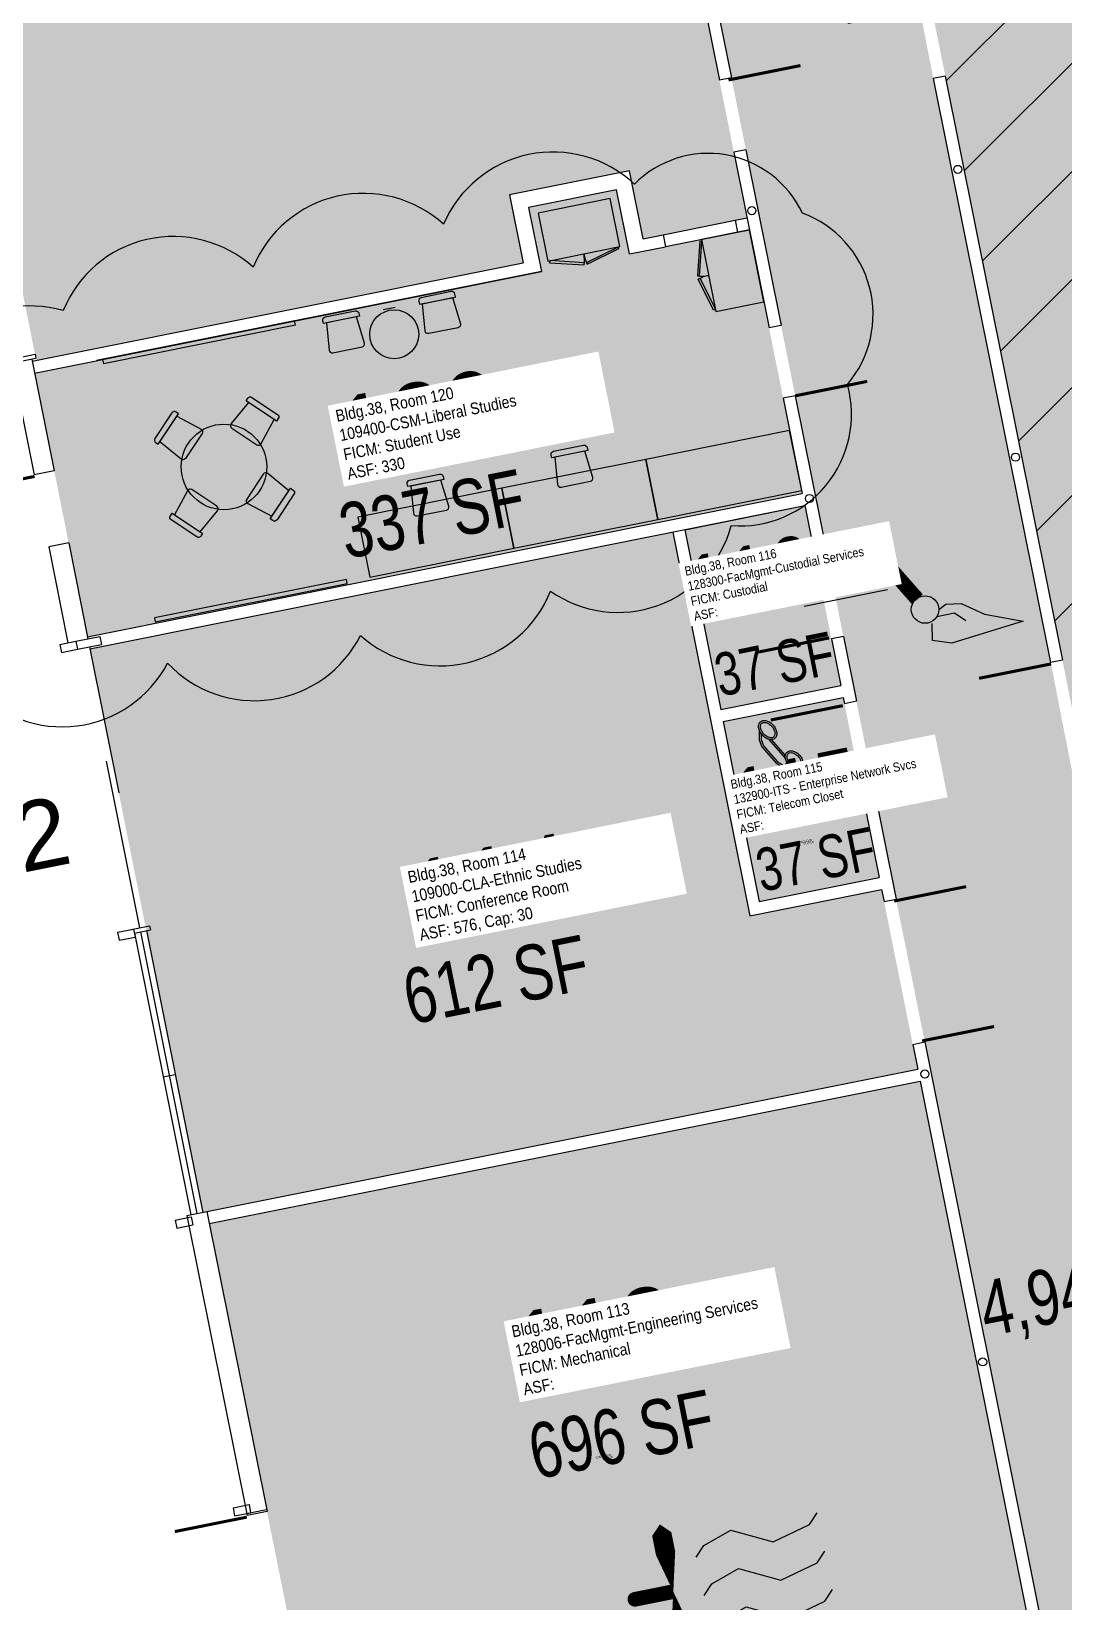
# Model space of a CAD drawing. Header units: inches. Extents: x 69207363 to 69209478, y 27675962 to 27681885.
# Drawn here: x 69208124 to 69208630, y 27678685 to 27679456 of the extents above; entities that cross this region are included whole.
import ezdxf
from ezdxf.enums import TextEntityAlignment as Align

# ---------------------------------------------------------------- set-up
doc = ezdxf.new("R2010")
doc.units = ezdxf.units.IN
doc.header["$LTSCALE"] = 100
doc.header["$MEASUREMENT"] = 0
doc.layers.get('0').update_dxf_attribs({"linetype": 'CONTINUOUS'})
for name, color, linetype in [('A-COLS', 5, 'CONTINUOUS'), ('A-DOOR', 2, 'CONTINUOUS'), ('A-Furn', 3, 'CONTINUOUS'), ('A-GLAZ', 1, 'CONTINUOUS'), ('A-IDEN-ICON', 4, 'CONTINUOUS'), ('A-IDEN-RNUM', 7, 'CONTINUOUS'), ('A-IDEN-SNUM', 4, 'CONTINUOUS'), ('A-IDEN-VNUM', 4, 'CONTINUOUS'), ('A-WALL', 5, 'CONTINUOUS'), ('AREA-TEXT', 3, 'CONTINUOUS'), ('Rooms-Capacity', 4, 'CONTINUOUS'), ('Rooms-Category-Color', 7, 'CONTINUOUS'), ('Rooms-College-Color', 7, 'CONTINUOUS'), ('Rooms-Department-Color', 7, 'CONTINUOUS'), ('Rooms-Division-Color', 7, 'CONTINUOUS'), ('Rooms-Information', 7, 'CONTINUOUS')]:
    doc.layers.add(name, color=color, linetype=linetype)
doc.layers.add('A-REV', color=1, linetype='CONTINUOUS', true_color=0xff0000)
doc.styles.add('Arial', font='arial.ttf')
doc.styles.add('CP_AREA', font='arial.ttf', dxfattribs={"height": 15})
doc.styles.add('CP_ROOMSNUMBER', font='arial.ttf', dxfattribs={"height": 1})
doc.styles.add('CP_ROOMVNUMBER', font='arial.ttf', dxfattribs={"width": 0.85, "height": 0.075})

# ---------------------------------------------------------------- blocks, each defined once
blk = doc.blocks.new('CPCUST')
for p, q in [((0.0297, -0.0341), (0.0376, -0.0302)), ((0.0376, -0.0302), (0.0533, -0.0324)), ((0.0171, -0.0639), (0.02, -0.0466)), ((0.0262, -0.0408), (0.0446, -0.0406)), ((0.0446, -0.0406), (0.0543, -0.0505)), ((0.0533, -0.0324), (0.0745, -0.0479)), ((0.0745, -0.0479), (0.1117, -0.0625)), ((0.0358, -0.0705), (0.0171, -0.0639)), ((0.1117, -0.0625), (0.0358, -0.0705))]:
    blk.add_line(p, q)
at = {"const_width": 0.015}
blk.add_lwpolyline([(-0.03, 0.05), (0.01, -0.0193)], dxfattribs=at)
at = {"const_width": 0.0075}
blk.add_lwpolyline([(-0.0332, 0.0481, 1), (-0.0268, 0.0519, 1)], format="xyb", close=True, dxfattribs=at)
blk.add_circle((0.0158, -0.0313), 0.0141)
blk = doc.blocks.new('CPMECH')
for p, q in [((0.005, 0.025), (0.015, 0.035)), ((0.015, 0.035), (0.045, 0.045)), ((0.045, 0.045), (0.085, 0.025)), ((0.085, 0.025), (0.125, 0.035)), ((0.125, 0.035), (0.135, 0.045)), ((0.015, -0.005), (0.045, 0.005)), ((0.045, 0.005), (0.085, -0.015)), ((0.125, -0.005), (0.135, 0.005)), ((0.005, -0.015), (0.015, -0.005)), ((0.085, -0.015), (0.125, -0.005)), ((0.005, -0.055), (0.015, -0.045)), ((0.015, -0.045), (0.045, -0.035)), ((0.045, -0.035), (0.085, -0.055)), ((0.085, -0.055), (0.125, -0.045)), ((0.125, -0.045), (0.135, -0.035))]:
    blk.add_line(p, q)
for points in [[(-0.025, -0.005, 0, 0.02, 0), (-0.025, 0.035, 0.02, 0.02, 0), (-0.025, 0.055, 0.02, 0, 0), (-0.025, 0.065, 0, 0, 0)], [(-0.025, -0.005, 0, 0.02, 0), (-0.025, -0.045, 0.02, 0.02, 0), (-0.025, -0.065, 0.02, 0, 0), (-0.025, -0.075, 0, 0, 0)]]:
    blk.add_lwpolyline(points, format="xyseb")
at = {"const_width": 0.0075}
blk.add_lwpolyline([(-0.0682, -0.0069, 1), (-0.0618, -0.0031, 1)], format="xyb", close=True, dxfattribs=at)
at = {"const_width": 0.015}
blk.add_lwpolyline([(-0.025, -0.005), (-0.065, -0.005)], dxfattribs=at)
blk = doc.blocks.new('CPPHONE')
for p, q in [((0.0096, 0.0252), (-0.0196, -0.0252)), ((0.0169, 0.0279), (-0.0182, -0.0329))]:
    blk.add_line(p, q)
for points in [[(0.0364, 0.0572), (0.0417, 0.0308), (0.0382, 0.0108), (0.0082, -0.0411), (-0.0083, -0.0558), (-0.0338, -0.0645)], [(0.0334, 0.047), (0.0366, 0.0307), (0.0334, 0.0126), (0.0043, -0.0379), (-0.0109, -0.0514), (-0.0265, -0.0567)]]:
    blk.add_lwpolyline(points)
for points in [[(0.0288, 0.0786, 0.139889), (0.0216, 0.0804, 0.107118), (0.0122, 0.0781, 0.079812), (0.0039, 0.0722, 0.067459), (-0.0035, 0.0626, 0.067459), (-0.008, 0.0515, 0.079812), (-0.009, 0.0413, 0.107118), (-0.0064, 0.032, 0.139889), (-0.0012, 0.0267, 0.139889), (0.0061, 0.0248, 0.107118), (0.0155, 0.0272, 0.079812), (0.0238, 0.0331, 0.067459), (0.0312, 0.0426, 0.067459), (0.0357, 0.0538, 0.079812), (0.0367, 0.0639, 0.107118), (0.034, 0.0732, 0.139889)], [(0.0263, 0.0743, 0.139889), (0.0218, 0.0754, 0.107118), (0.0144, 0.0736, 0.079812), (0.0074, 0.0686, 0.067459), (0.0008, 0.0601, 0.067459), (-0.0032, 0.0502, 0.079812), (-0.004, 0.0417, 0.107118), (-0.0019, 0.0344, 0.139889), (0.0013, 0.031, 0.139889), (0.0059, 0.0298, 0.107118), (0.0133, 0.0317, 0.079812), (0.0203, 0.0367, 0.067459), (0.0268, 0.0451, 0.067459), (0.0309, 0.055, 0.079812), (0.0317, 0.0636, 0.107118), (0.0296, 0.0709, 0.139889)], [(-0.0262, -0.0167, 0.139889), (-0.0334, -0.0148, 0.107118), (-0.0428, -0.0172, 0.079812), (-0.0511, -0.0231, 0.067459), (-0.0585, -0.0326, 0.067459), (-0.063, -0.0438, 0.079812), (-0.064, -0.0539, 0.107118), (-0.0614, -0.0632, 0.139889), (-0.0562, -0.0686, 0.139889), (-0.0489, -0.0704, 0.107118), (-0.0395, -0.0681, 0.079812), (-0.0312, -0.0622, 0.067459), (-0.0238, -0.0526, 0.067459), (-0.0193, -0.0415, 0.079812), (-0.0183, -0.0313, 0.107118), (-0.021, -0.022, 0.139889)], [(-0.0287, -0.021, 0.139889), (-0.0332, -0.0198, 0.107118), (-0.0406, -0.0217, 0.079812), (-0.0476, -0.0267, 0.067459), (-0.0542, -0.0351, 0.067459), (-0.0582, -0.045, 0.079812), (-0.059, -0.0536, 0.107118), (-0.0569, -0.0609, 0.139889), (-0.0537, -0.0643, 0.139889), (-0.0491, -0.0654, 0.107118), (-0.0417, -0.0636, 0.079812), (-0.0347, -0.0586, 0.067459), (-0.0282, -0.0501, 0.067459), (-0.0241, -0.0402, 0.079812), (-0.0233, -0.0317, 0.107118), (-0.0254, -0.0244, 0.139889)]]:
    blk.add_lwpolyline(points, format="xyb", close=True)
blk = doc.blocks.new('Chair')
at = {"layer": 'A-Furn'}
for points in [[(-9, 0), (9, 0), (9, 1.5, 0.414214), (7.5, 3), (-7.5, 3, 0.414214), (-9, 1.5)], [(-7.5, 0), (7.5, 0), (8.84, -13.35, -0.443716), (7.34, -15), (-7.34, -15, -0.443716), (-8.84, -13.35)]]:
    blk.add_lwpolyline(points, format="xyb", close=True, dxfattribs=at)
blk = doc.blocks.new('ProjectRev')
at = {"transparency": 16777216}
for p, q in [((0, 0.122), (-0.1221, -0.0895)), ((0.1221, -0.0895), (0, 0.122)), ((-0.1221, -0.0895), (0.1221, -0.0895))]:
    blk.add_line(p, q, dxfattribs=at)
at = {"transparency": 16777216, "insert": (-0.1798, -0.1151), "char_height": 0.0625, "attachment_point": 1, "style": 'Arial'}
blk.add_mtext_dynamic_manual_height_columns('PJ#', width=0.24749, gutter_width=0.3125, heights=[0], dxfattribs=at)
at = {"transparency": 16777216, "style": 'Arial', "width": 0.75}
blk.add_attdef('YEAR', text='', height=0.0625, dxfattribs=at).set_placement((0, -0.0359), align=Align.MIDDLE_CENTER)
at = {"transparency": 16777216, "style": 'Arial'}
blk.add_attdef('PROJECT', text='', height=0.0625, dxfattribs=at).set_placement((-0.0276, -0.1151), align=Align.TOP_LEFT)

msp = doc.modelspace()

# ---------------------------------------------------------------- hatches: boundary and pattern name
at = {"layer": 'Rooms-Capacity'}
h = msp.add_hatch(dxfattribs=at)
h.set_pattern_fill('ANSI31', color=256, scale=300, style=0)
h.set_pattern_definition([(45, (0, 0), (-26.516504294, 26.516504294), [])])
h.paths.add_polyline_path([(69208636.37, 27679111.79), (69208629.29, 27679147.09), (69208571.89, 27679433.56), (69208564.82, 27679468.86), (69208525.14, 27679666.87), (69208762.42, 27679714.42), (69208797.72, 27679721.49), (69208875.67, 27679737.11), (69208959.37, 27679319.41), (69208957.41, 27679319.02), (69208994.94, 27679131.74), (69208646.37, 27679061.9)])
at = {"layer": 'Rooms-Category-Color', "true_color": 0xadadad}
for points in [[(69208519.26, 27679665.69), (69208360.39, 27680458.47), (69208353.32, 27680493.79), (69208335.31, 27680583.62), (69208321.1, 27680654.54), (69208234.68, 27681085.81), (69208227.6, 27681121.14), (69208183.6, 27681340.71), (69208207.14, 27681345.43), (69208203.6, 27681363.08), (69208180.07, 27681358.36), (69208153.61, 27681490.41), (69208144.12, 27681537.74), (69208137.05, 27681573.04), (69208104.88, 27681733.58), (69208093.84, 27681731.37), (69208023.69, 27681717.31), (69208009.77, 27681714.52), (69208019.61, 27681665.44), (69208026.68, 27681630.11), (69208084.76, 27681340.29), (69208091.83, 27681304.99), (69208113.24, 27681198.15), (69208120.32, 27681162.83), (69208132.5, 27681102.05), (69208139.57, 27681066.75), (69208207.33, 27680728.6), (69208214.41, 27680693.3), (69208240.45, 27680563.32), (69208247.53, 27680527.99), (69208273.83, 27680396.75), (69208379.85, 27679867.66), (69208435.6, 27679589.48), (69208442.67, 27679554.18), (69208457.11, 27679482.11), (69208464.19, 27679446.81), (69208467.01, 27679432.74), (69208474.08, 27679397.44), (69208500.06, 27679267.8), (69208507.13, 27679232.5), (69208514.86, 27679193.92), (69208521.94, 27679158.62), (69208528.3, 27679126.86), (69208535.38, 27679091.56), (69208547.74, 27679029.84), (69208561.79, 27678959.76), (69208622, 27678659.26), (69208314.61, 27678597.66), (69208314.86, 27678596.42), (69208327.58, 27678532.95), (69208468.24, 27678561.14), (69208503.54, 27678568.21), (69208586.62, 27678584.86), (69208621.92, 27678591.93), (69208634.97, 27678594.55), (69208674.86, 27678395.5), (69208678.69, 27678378.93), (69208692.98, 27678307.61), (69208707.27, 27678236.28), (69208714.35, 27678200.98), (69208719.47, 27678175.42), (69208726.54, 27678140.12), (69208757.19, 27677987.16), (69208764.27, 27677951.86), (69208788.71, 27677829.85), (69208780.87, 27677828.28), (69208768.12, 27677825.72), (69208771.46, 27677809.05), (69208792.06, 27677813.18), (69208794.92, 27677798.9), (69208801.99, 27677763.6), (69208832.64, 27677610.64), (69208839.71, 27677575.34), (69208873.39, 27677407.29), (69208885.68, 27677345.98), (69208964.22, 27677233.79), (69209042.77, 27677121.61), (69208985.84, 27677081.76), (69208956.35, 27677061.11), (69208769.16, 27676930.05), (69208739.67, 27676909.4), (69208710.93, 27676889.28), (69208681.43, 27676868.63), (69208539.48, 27676769.24), (69208509.99, 27676748.59), (69208471.7, 27676721.79), (69208468.25, 27676719.37), (69208442.21, 27676701.14), (69208438.75, 27676698.72), (69208290.68, 27676595.04), (69208261.19, 27676574.39), (69208240.33, 27676559.79), (69208210.84, 27676539.14), (69208179.97, 27676517.53), (69208173.41, 27676512.93), (69208150.48, 27676496.88), (69208143.92, 27676492.29), (69208061.4, 27676434.51), (69208031.91, 27676413.87), (69207997.24, 27676389.59), (69207967.75, 27676368.94), (69207952.44, 27676358.23), (69207947.86, 27676364.78), (69207929.5, 27676390.99), (69207924.91, 27676397.55), (69207809.63, 27676562.2), (69207699.86, 27676485.34), (69207724.52, 27676450.12), (69207731.08, 27676454.71), (69207737.96, 27676444.88), (69207731.41, 27676440.29), (69207835.79, 27676291.2), (69207842.35, 27676295.79), (69207844.64, 27676292.51), (69207849.23, 27676285.96), (69207842.67, 27676281.37), (69207856.73, 27676261.29), (69207898.03, 27676202.31), (69207911.5, 27676183.07), (69207918.05, 27676187.66), (69207911.5, 27676183.07), (69208048.66, 27676279.09), (69208086.81, 27676305.8), (69208122.03, 27676330.47), (69208150.71, 27676350.55), (69208154.45, 27676353.17), (69208180.2, 27676371.2), (69208183.94, 27676373.82), (69208218.81, 27676398.23), (69208248.3, 27676418.88), (69208311.02, 27676462.79), (69208340.51, 27676483.44), (69208391.78, 27676519.34), (69208421.27, 27676539.98), (69208452.6, 27676561.92), (69208482.09, 27676582.57), (69208517.81, 27676607.58), (69208547.3, 27676628.23), (69208720.73, 27676749.65), (69208750.22, 27676770.3), (69208776.55, 27676788.73), (69208795.47, 27676761.7), (69208801.29, 27676765.78), (69208830.79, 27676786.43), (69208834.58, 27676789.08), (69208867.56, 27676812.17), (69208853.22, 27676832.65), (69208848.63, 27676839.21), (69208900.24, 27676875.34), (69208904.83, 27676868.79), (69208914.01, 27676855.68), (69208938.58, 27676872.89), (69208929.41, 27676885.99), (69208924.82, 27676892.55), (69208942.84, 27676905.16), (69208947.43, 27676898.61), (69208961.77, 27676878.13), (69209022.39, 27676920.57), (69209008.05, 27676941.05), (69209003.46, 27676947.61), (69209055.98, 27676984.38), (69209063.35, 27676989.54), (69209085.47, 27677005.03), (69209092.84, 27677010.19), (69209190.24, 27677078.37), (69209175.29, 27677099.71), (69209154.64, 27677129.2), (69209121.41, 27677176.67), (69209102.71, 27677203.38), (69209082.06, 27677232.87), (69209028.96, 27677308.71), (69208975.85, 27677384.56), (69208960.54, 27677460.96), (69208922.82, 27677649.22), (69208915.75, 27677684.51), (69208885.1, 27677837.47), (69208878.02, 27677872.77), (69208847.37, 27678025.73), (69208840.3, 27678061.03), (69208809.65, 27678213.99), (69208802.57, 27678249.29), (69208787.69, 27678323.54), (69208772.81, 27678397.79), (69208770.65, 27678408.58), (69208730.08, 27678613.6), (69208742.2, 27678616.03), (69208777.5, 27678623.11), (69208846.77, 27678637.65), (69208834.77, 27678701.9), (69208827.8, 27678739.25), (69208795.93, 27678732.87), (69208803.4, 27678695.61), (69208717.11, 27678678.32), (69208679.93, 27678863.85), (69208630.49, 27679110.59), (69208623.75, 27679145.22), (69208566.01, 27679432.35), (69208559.27, 27679466.98)], [(69208508.98, 27679192.74), (69208516.05, 27679157.44), (69208520.63, 27679134.61), (69208461.8, 27679122.82), (69208444.12, 27679211.06), (69208502.95, 27679222.85)], [(69208521.81, 27679128.72), (69208522.42, 27679125.68), (69208529.49, 27679090.38), (69208539.49, 27679040.48), (69208480.66, 27679028.69), (69208462.98, 27679116.94)], [(69208614.94, 27678663.96), (69208266.37, 27678594.12), (69208239.26, 27678729.39), (69208210.96, 27678870.62), (69208559.53, 27678940.47)]]:
    msp.add_hatch(color=253, dxfattribs=at).paths.add_polyline_path(points)
at = {"layer": 'Rooms-Category-Color', "true_color": 0xffff64}
for points in [[(69208290.75, 27680281.8), (69207942.18, 27680211.95), (69208126.08, 27679294.2), (69208364.84, 27679342.04), (69208358.16, 27679375.38), (69208416.99, 27679387.17), (69208423.67, 27679353.83), (69208474.65, 27679364.05)], [(69208636.37, 27679111.79), (69208629.29, 27679147.09), (69208571.89, 27679433.56), (69208564.82, 27679468.86), (69208525.14, 27679666.87), (69208762.42, 27679714.42), (69208797.72, 27679721.49), (69208875.67, 27679737.11), (69208959.37, 27679319.41), (69208957.41, 27679319.02), (69208994.94, 27679131.74), (69208646.37, 27679061.9)]]:
    msp.add_hatch(color=51, dxfattribs=at).paths.add_polyline_path(points)
at = {"layer": 'Rooms-Category-Color', "true_color": 0xfbafa2}
msp.add_hatch(color=21, dxfattribs=at).paths.add_polyline_path([(69208151.24, 27679158.49), (69208125.3, 27679287.92), (69208373.86, 27679337.73), (69208367.57, 27679369.11), (69208410.71, 27679377.75), (69208417, 27679346.37), (69208475.83, 27679358.16), (69208501.77, 27679228.74)])
at = {"layer": 'Rooms-Category-Color', "true_color": 0xfa9ba3}
msp.add_hatch(color=241, dxfattribs=at).paths.add_polyline_path([(69208207.82, 27678876.11), (69208558.35, 27678946.35), (69208555.9, 27678958.58), (69208541.86, 27679028.66), (69208540.67, 27679034.6), (69208475.96, 27679021.63), (69208438.23, 27679209.89), (69208385.29, 27679199.28), (69208152.41, 27679152.61)])
at = {"layer": 'Rooms-College-Color', "true_color": 0xadadad}
for points in [[(69208519.26, 27679665.69), (69208360.39, 27680458.47), (69208353.32, 27680493.79), (69208335.31, 27680583.62), (69208321.1, 27680654.54), (69208234.68, 27681085.81), (69208227.6, 27681121.14), (69208183.6, 27681340.71), (69208207.14, 27681345.43), (69208203.6, 27681363.08), (69208180.07, 27681358.36), (69208153.61, 27681490.41), (69208144.12, 27681537.74), (69208137.05, 27681573.04), (69208104.88, 27681733.58), (69208093.84, 27681731.37), (69208023.69, 27681717.31), (69208009.77, 27681714.52), (69208019.61, 27681665.44), (69208026.68, 27681630.11), (69208084.76, 27681340.29), (69208091.83, 27681304.99), (69208113.24, 27681198.15), (69208120.32, 27681162.83), (69208132.5, 27681102.05), (69208139.57, 27681066.75), (69208207.33, 27680728.6), (69208214.41, 27680693.3), (69208240.45, 27680563.32), (69208247.53, 27680527.99), (69208273.83, 27680396.75), (69208379.85, 27679867.66), (69208435.6, 27679589.48), (69208442.67, 27679554.18), (69208457.11, 27679482.11), (69208464.19, 27679446.81), (69208467.01, 27679432.74), (69208474.08, 27679397.44), (69208500.06, 27679267.8), (69208507.13, 27679232.5), (69208514.86, 27679193.92), (69208521.94, 27679158.62), (69208528.3, 27679126.86), (69208535.38, 27679091.56), (69208547.74, 27679029.84), (69208561.79, 27678959.76), (69208622, 27678659.26), (69208314.61, 27678597.66), (69208314.86, 27678596.42), (69208327.58, 27678532.95), (69208468.24, 27678561.14), (69208503.54, 27678568.21), (69208586.62, 27678584.86), (69208621.92, 27678591.93), (69208634.97, 27678594.55), (69208674.86, 27678395.5), (69208678.69, 27678378.93), (69208692.98, 27678307.61), (69208707.27, 27678236.28), (69208714.35, 27678200.98), (69208719.47, 27678175.42), (69208726.54, 27678140.12), (69208757.19, 27677987.16), (69208764.27, 27677951.86), (69208788.71, 27677829.85), (69208780.87, 27677828.28), (69208768.12, 27677825.72), (69208771.46, 27677809.05), (69208792.06, 27677813.18), (69208794.92, 27677798.9), (69208801.99, 27677763.6), (69208832.64, 27677610.64), (69208839.71, 27677575.34), (69208873.39, 27677407.29), (69208885.68, 27677345.98), (69208964.22, 27677233.79), (69209042.77, 27677121.61), (69208985.84, 27677081.76), (69208956.35, 27677061.11), (69208769.16, 27676930.05), (69208739.67, 27676909.4), (69208710.93, 27676889.28), (69208681.43, 27676868.63), (69208539.48, 27676769.24), (69208509.99, 27676748.59), (69208471.7, 27676721.79), (69208468.25, 27676719.37), (69208442.21, 27676701.14), (69208438.75, 27676698.72), (69208290.68, 27676595.04), (69208261.19, 27676574.39), (69208240.33, 27676559.79), (69208210.84, 27676539.14), (69208179.97, 27676517.53), (69208173.41, 27676512.93), (69208150.48, 27676496.88), (69208143.92, 27676492.29), (69208061.4, 27676434.51), (69208031.91, 27676413.87), (69207997.24, 27676389.59), (69207967.75, 27676368.94), (69207952.44, 27676358.23), (69207947.86, 27676364.78), (69207929.5, 27676390.99), (69207924.91, 27676397.55), (69207809.63, 27676562.2), (69207699.86, 27676485.34), (69207724.52, 27676450.12), (69207731.08, 27676454.71), (69207737.96, 27676444.88), (69207731.41, 27676440.29), (69207835.79, 27676291.2), (69207842.35, 27676295.79), (69207844.64, 27676292.51), (69207849.23, 27676285.96), (69207842.67, 27676281.37), (69207856.73, 27676261.29), (69207898.03, 27676202.31), (69207911.5, 27676183.07), (69207918.05, 27676187.66), (69207911.5, 27676183.07), (69208048.66, 27676279.09), (69208086.81, 27676305.8), (69208122.03, 27676330.47), (69208150.71, 27676350.55), (69208154.45, 27676353.17), (69208180.2, 27676371.2), (69208183.94, 27676373.82), (69208218.81, 27676398.23), (69208248.3, 27676418.88), (69208311.02, 27676462.79), (69208340.51, 27676483.44), (69208391.78, 27676519.34), (69208421.27, 27676539.98), (69208452.6, 27676561.92), (69208482.09, 27676582.57), (69208517.81, 27676607.58), (69208547.3, 27676628.23), (69208720.73, 27676749.65), (69208750.22, 27676770.3), (69208776.55, 27676788.73), (69208795.47, 27676761.7), (69208801.29, 27676765.78), (69208830.79, 27676786.43), (69208834.58, 27676789.08), (69208867.56, 27676812.17), (69208853.22, 27676832.65), (69208848.63, 27676839.21), (69208900.24, 27676875.34), (69208904.83, 27676868.79), (69208914.01, 27676855.68), (69208938.58, 27676872.89), (69208929.41, 27676885.99), (69208924.82, 27676892.55), (69208942.84, 27676905.16), (69208947.43, 27676898.61), (69208961.77, 27676878.13), (69209022.39, 27676920.57), (69209008.05, 27676941.05), (69209003.46, 27676947.61), (69209055.98, 27676984.38), (69209063.35, 27676989.54), (69209085.47, 27677005.03), (69209092.84, 27677010.19), (69209190.24, 27677078.37), (69209175.29, 27677099.71), (69209154.64, 27677129.2), (69209121.41, 27677176.67), (69209102.71, 27677203.38), (69209082.06, 27677232.87), (69209028.96, 27677308.71), (69208975.85, 27677384.56), (69208960.54, 27677460.96), (69208922.82, 27677649.22), (69208915.75, 27677684.51), (69208885.1, 27677837.47), (69208878.02, 27677872.77), (69208847.37, 27678025.73), (69208840.3, 27678061.03), (69208809.65, 27678213.99), (69208802.57, 27678249.29), (69208787.69, 27678323.54), (69208772.81, 27678397.79), (69208770.65, 27678408.58), (69208730.08, 27678613.6), (69208742.2, 27678616.03), (69208777.5, 27678623.11), (69208846.77, 27678637.65), (69208834.77, 27678701.9), (69208827.8, 27678739.25), (69208795.93, 27678732.87), (69208803.4, 27678695.61), (69208717.11, 27678678.32), (69208679.93, 27678863.85), (69208630.49, 27679110.59), (69208623.75, 27679145.22), (69208566.01, 27679432.35), (69208559.27, 27679466.98)], [(69208508.98, 27679192.74), (69208516.05, 27679157.44), (69208520.63, 27679134.61), (69208461.8, 27679122.82), (69208444.12, 27679211.06), (69208502.95, 27679222.85)], [(69208521.81, 27679128.72), (69208522.42, 27679125.68), (69208529.49, 27679090.38), (69208539.49, 27679040.48), (69208480.66, 27679028.69), (69208462.98, 27679116.94)], [(69208614.94, 27678663.96), (69208266.37, 27678594.12), (69208239.26, 27678729.39), (69208210.96, 27678870.62), (69208559.53, 27678940.47)]]:
    msp.add_hatch(color=253, dxfattribs=at).paths.add_polyline_path(points)
at = {"layer": 'Rooms-College-Color', "true_color": 0xffff64}
for points in [[(69208290.75, 27680281.8), (69207942.18, 27680211.95), (69208126.08, 27679294.2), (69208364.84, 27679342.04), (69208358.16, 27679375.38), (69208416.99, 27679387.17), (69208423.67, 27679353.83), (69208474.65, 27679364.05)], [(69208636.37, 27679111.79), (69208629.29, 27679147.09), (69208571.89, 27679433.56), (69208564.82, 27679468.86), (69208525.14, 27679666.87), (69208762.42, 27679714.42), (69208797.72, 27679721.49), (69208875.67, 27679737.11), (69208959.37, 27679319.41), (69208957.41, 27679319.02), (69208994.94, 27679131.74), (69208646.37, 27679061.9)]]:
    msp.add_hatch(color=51, dxfattribs=at).paths.add_polyline_path(points)
at = {"layer": 'Rooms-College-Color', "true_color": 0xffe090}
msp.add_hatch(color=41, dxfattribs=at).paths.add_polyline_path([(69208151.24, 27679158.49), (69208125.3, 27679287.92), (69208373.86, 27679337.73), (69208367.57, 27679369.11), (69208410.71, 27679377.75), (69208417, 27679346.37), (69208475.83, 27679358.16), (69208501.77, 27679228.74)])
at = {"layer": 'Rooms-College-Color', "true_color": 0xb2d6e9}
msp.add_hatch(color=254, dxfattribs=at).paths.add_polyline_path([(69208207.82, 27678876.11), (69208558.35, 27678946.35), (69208555.9, 27678958.58), (69208541.86, 27679028.66), (69208540.67, 27679034.6), (69208475.96, 27679021.63), (69208438.23, 27679209.89), (69208385.29, 27679199.28), (69208152.41, 27679152.61)])
at = {"layer": 'Rooms-Department-Color', "true_color": 0xacacac}
for points in [[(69208519.26, 27679665.69), (69208360.39, 27680458.47), (69208353.32, 27680493.79), (69208335.31, 27680583.62), (69208321.1, 27680654.54), (69208234.68, 27681085.81), (69208227.6, 27681121.14), (69208183.6, 27681340.71), (69208207.14, 27681345.43), (69208203.6, 27681363.08), (69208180.07, 27681358.36), (69208153.61, 27681490.41), (69208144.12, 27681537.74), (69208137.05, 27681573.04), (69208104.88, 27681733.58), (69208093.84, 27681731.37), (69208023.69, 27681717.31), (69208009.77, 27681714.52), (69208019.61, 27681665.44), (69208026.68, 27681630.11), (69208084.76, 27681340.29), (69208091.83, 27681304.99), (69208113.24, 27681198.15), (69208120.32, 27681162.83), (69208132.5, 27681102.05), (69208139.57, 27681066.75), (69208207.33, 27680728.6), (69208214.41, 27680693.3), (69208240.45, 27680563.32), (69208247.53, 27680527.99), (69208273.83, 27680396.75), (69208379.85, 27679867.66), (69208435.6, 27679589.48), (69208442.67, 27679554.18), (69208457.11, 27679482.11), (69208464.19, 27679446.81), (69208467.01, 27679432.74), (69208474.08, 27679397.44), (69208500.06, 27679267.8), (69208507.13, 27679232.5), (69208514.86, 27679193.92), (69208521.94, 27679158.62), (69208528.3, 27679126.86), (69208535.38, 27679091.56), (69208547.74, 27679029.84), (69208561.79, 27678959.76), (69208622, 27678659.26), (69208314.61, 27678597.66), (69208314.86, 27678596.42), (69208327.58, 27678532.95), (69208468.24, 27678561.14), (69208503.54, 27678568.21), (69208586.62, 27678584.86), (69208621.92, 27678591.93), (69208634.97, 27678594.55), (69208674.86, 27678395.5), (69208678.69, 27678378.93), (69208692.98, 27678307.61), (69208707.27, 27678236.28), (69208714.35, 27678200.98), (69208719.47, 27678175.42), (69208726.54, 27678140.12), (69208757.19, 27677987.16), (69208764.27, 27677951.86), (69208788.71, 27677829.85), (69208780.87, 27677828.28), (69208768.12, 27677825.72), (69208771.46, 27677809.05), (69208792.06, 27677813.18), (69208794.92, 27677798.9), (69208801.99, 27677763.6), (69208832.64, 27677610.64), (69208839.71, 27677575.34), (69208873.39, 27677407.29), (69208885.68, 27677345.98), (69208964.22, 27677233.79), (69209042.77, 27677121.61), (69208985.84, 27677081.76), (69208956.35, 27677061.11), (69208769.16, 27676930.05), (69208739.67, 27676909.4), (69208710.93, 27676889.28), (69208681.43, 27676868.63), (69208539.48, 27676769.24), (69208509.99, 27676748.59), (69208471.7, 27676721.79), (69208468.25, 27676719.37), (69208442.21, 27676701.14), (69208438.75, 27676698.72), (69208290.68, 27676595.04), (69208261.19, 27676574.39), (69208240.33, 27676559.79), (69208210.84, 27676539.14), (69208179.97, 27676517.53), (69208173.41, 27676512.93), (69208150.48, 27676496.88), (69208143.92, 27676492.29), (69208061.4, 27676434.51), (69208031.91, 27676413.87), (69207997.24, 27676389.59), (69207967.75, 27676368.94), (69207952.44, 27676358.23), (69207947.86, 27676364.78), (69207929.5, 27676390.99), (69207924.91, 27676397.55), (69207809.63, 27676562.2), (69207699.86, 27676485.34), (69207724.52, 27676450.12), (69207731.08, 27676454.71), (69207737.96, 27676444.88), (69207731.41, 27676440.29), (69207835.79, 27676291.2), (69207842.35, 27676295.79), (69207844.64, 27676292.51), (69207849.23, 27676285.96), (69207842.67, 27676281.37), (69207856.73, 27676261.29), (69207898.03, 27676202.31), (69207911.5, 27676183.07), (69207918.05, 27676187.66), (69207911.5, 27676183.07), (69208048.66, 27676279.09), (69208086.81, 27676305.8), (69208122.03, 27676330.47), (69208150.71, 27676350.55), (69208154.45, 27676353.17), (69208180.2, 27676371.2), (69208183.94, 27676373.82), (69208218.81, 27676398.23), (69208248.3, 27676418.88), (69208311.02, 27676462.79), (69208340.51, 27676483.44), (69208391.78, 27676519.34), (69208421.27, 27676539.98), (69208452.6, 27676561.92), (69208482.09, 27676582.57), (69208517.81, 27676607.58), (69208547.3, 27676628.23), (69208720.73, 27676749.65), (69208750.22, 27676770.3), (69208776.55, 27676788.73), (69208795.47, 27676761.7), (69208801.29, 27676765.78), (69208830.79, 27676786.43), (69208834.58, 27676789.08), (69208867.56, 27676812.17), (69208853.22, 27676832.65), (69208848.63, 27676839.21), (69208900.24, 27676875.34), (69208904.83, 27676868.79), (69208914.01, 27676855.68), (69208938.58, 27676872.89), (69208929.41, 27676885.99), (69208924.82, 27676892.55), (69208942.84, 27676905.16), (69208947.43, 27676898.61), (69208961.77, 27676878.13), (69209022.39, 27676920.57), (69209008.05, 27676941.05), (69209003.46, 27676947.61), (69209055.98, 27676984.38), (69209063.35, 27676989.54), (69209085.47, 27677005.03), (69209092.84, 27677010.19), (69209190.24, 27677078.37), (69209175.29, 27677099.71), (69209154.64, 27677129.2), (69209121.41, 27677176.67), (69209102.71, 27677203.38), (69209082.06, 27677232.87), (69209028.96, 27677308.71), (69208975.85, 27677384.56), (69208960.54, 27677460.96), (69208922.82, 27677649.22), (69208915.75, 27677684.51), (69208885.1, 27677837.47), (69208878.02, 27677872.77), (69208847.37, 27678025.73), (69208840.3, 27678061.03), (69208809.65, 27678213.99), (69208802.57, 27678249.29), (69208787.69, 27678323.54), (69208772.81, 27678397.79), (69208770.65, 27678408.58), (69208730.08, 27678613.6), (69208742.2, 27678616.03), (69208777.5, 27678623.11), (69208846.77, 27678637.65), (69208834.77, 27678701.9), (69208827.8, 27678739.25), (69208795.93, 27678732.87), (69208803.4, 27678695.61), (69208717.11, 27678678.32), (69208679.93, 27678863.85), (69208630.49, 27679110.59), (69208623.75, 27679145.22), (69208566.01, 27679432.35), (69208559.27, 27679466.98)], [(69208508.98, 27679192.74), (69208516.05, 27679157.44), (69208520.63, 27679134.61), (69208461.8, 27679122.82), (69208444.12, 27679211.06), (69208502.95, 27679222.85)], [(69208521.81, 27679128.72), (69208522.42, 27679125.68), (69208529.49, 27679090.38), (69208539.49, 27679040.48), (69208480.66, 27679028.69), (69208462.98, 27679116.94)], [(69208614.94, 27678663.96), (69208266.37, 27678594.12), (69208239.26, 27678729.39), (69208210.96, 27678870.62), (69208559.53, 27678940.47)]]:
    msp.add_hatch(color=253, dxfattribs=at).paths.add_polyline_path(points)
at = {"layer": 'Rooms-Department-Color', "true_color": 0x003fff}
msp.add_hatch(color=160, dxfattribs=at).paths.add_polyline_path([(69208290.75, 27680281.8), (69207942.18, 27680211.95), (69208126.08, 27679294.2), (69208364.84, 27679342.04), (69208358.16, 27679375.38), (69208416.99, 27679387.17), (69208423.67, 27679353.83), (69208474.65, 27679364.05)])
at = {"layer": 'Rooms-Department-Color', "true_color": 0xffe090}
for points in [[(69208636.37, 27679111.79), (69208629.29, 27679147.09), (69208571.89, 27679433.56), (69208564.82, 27679468.86), (69208525.14, 27679666.87), (69208762.42, 27679714.42), (69208797.72, 27679721.49), (69208875.67, 27679737.11), (69208959.37, 27679319.41), (69208957.41, 27679319.02), (69208994.94, 27679131.74), (69208646.37, 27679061.9)], [(69208151.24, 27679158.49), (69208125.3, 27679287.92), (69208373.86, 27679337.73), (69208367.57, 27679369.11), (69208410.71, 27679377.75), (69208417, 27679346.37), (69208475.83, 27679358.16), (69208501.77, 27679228.74)]]:
    msp.add_hatch(color=41, dxfattribs=at).paths.add_polyline_path(points)
at = {"layer": 'Rooms-Department-Color', "true_color": 0xb2d6e9}
msp.add_hatch(color=254, dxfattribs=at).paths.add_polyline_path([(69208207.82, 27678876.11), (69208558.35, 27678946.35), (69208555.9, 27678958.58), (69208541.86, 27679028.66), (69208540.67, 27679034.6), (69208475.96, 27679021.63), (69208438.23, 27679209.89), (69208385.29, 27679199.28), (69208152.41, 27679152.61)])
at = {"layer": 'Rooms-Division-Color', "true_color": 0xadadad}
for points in [[(69208519.26, 27679665.69), (69208360.39, 27680458.47), (69208353.32, 27680493.79), (69208335.31, 27680583.62), (69208321.1, 27680654.54), (69208234.68, 27681085.81), (69208227.6, 27681121.14), (69208183.6, 27681340.71), (69208207.14, 27681345.43), (69208203.6, 27681363.08), (69208180.07, 27681358.36), (69208153.61, 27681490.41), (69208144.12, 27681537.74), (69208137.05, 27681573.04), (69208104.88, 27681733.58), (69208093.84, 27681731.37), (69208023.69, 27681717.31), (69208009.77, 27681714.52), (69208019.61, 27681665.44), (69208026.68, 27681630.11), (69208084.76, 27681340.29), (69208091.83, 27681304.99), (69208113.24, 27681198.15), (69208120.32, 27681162.83), (69208132.5, 27681102.05), (69208139.57, 27681066.75), (69208207.33, 27680728.6), (69208214.41, 27680693.3), (69208240.45, 27680563.32), (69208247.53, 27680527.99), (69208273.83, 27680396.75), (69208379.85, 27679867.66), (69208435.6, 27679589.48), (69208442.67, 27679554.18), (69208457.11, 27679482.11), (69208464.19, 27679446.81), (69208467.01, 27679432.74), (69208474.08, 27679397.44), (69208500.06, 27679267.8), (69208507.13, 27679232.5), (69208514.86, 27679193.92), (69208521.94, 27679158.62), (69208528.3, 27679126.86), (69208535.38, 27679091.56), (69208547.74, 27679029.84), (69208561.79, 27678959.76), (69208622, 27678659.26), (69208314.61, 27678597.66), (69208314.86, 27678596.42), (69208327.58, 27678532.95), (69208468.24, 27678561.14), (69208503.54, 27678568.21), (69208586.62, 27678584.86), (69208621.92, 27678591.93), (69208634.97, 27678594.55), (69208674.86, 27678395.5), (69208678.69, 27678378.93), (69208692.98, 27678307.61), (69208707.27, 27678236.28), (69208714.35, 27678200.98), (69208719.47, 27678175.42), (69208726.54, 27678140.12), (69208757.19, 27677987.16), (69208764.27, 27677951.86), (69208788.71, 27677829.85), (69208780.87, 27677828.28), (69208768.12, 27677825.72), (69208771.46, 27677809.05), (69208792.06, 27677813.18), (69208794.92, 27677798.9), (69208801.99, 27677763.6), (69208832.64, 27677610.64), (69208839.71, 27677575.34), (69208873.39, 27677407.29), (69208885.68, 27677345.98), (69208964.22, 27677233.79), (69209042.77, 27677121.61), (69208985.84, 27677081.76), (69208956.35, 27677061.11), (69208769.16, 27676930.05), (69208739.67, 27676909.4), (69208710.93, 27676889.28), (69208681.43, 27676868.63), (69208539.48, 27676769.24), (69208509.99, 27676748.59), (69208471.7, 27676721.79), (69208468.25, 27676719.37), (69208442.21, 27676701.14), (69208438.75, 27676698.72), (69208290.68, 27676595.04), (69208261.19, 27676574.39), (69208240.33, 27676559.79), (69208210.84, 27676539.14), (69208179.97, 27676517.53), (69208173.41, 27676512.93), (69208150.48, 27676496.88), (69208143.92, 27676492.29), (69208061.4, 27676434.51), (69208031.91, 27676413.87), (69207997.24, 27676389.59), (69207967.75, 27676368.94), (69207952.44, 27676358.23), (69207947.86, 27676364.78), (69207929.5, 27676390.99), (69207924.91, 27676397.55), (69207809.63, 27676562.2), (69207699.86, 27676485.34), (69207724.52, 27676450.12), (69207731.08, 27676454.71), (69207737.96, 27676444.88), (69207731.41, 27676440.29), (69207835.79, 27676291.2), (69207842.35, 27676295.79), (69207844.64, 27676292.51), (69207849.23, 27676285.96), (69207842.67, 27676281.37), (69207856.73, 27676261.29), (69207898.03, 27676202.31), (69207911.5, 27676183.07), (69207918.05, 27676187.66), (69207911.5, 27676183.07), (69208048.66, 27676279.09), (69208086.81, 27676305.8), (69208122.03, 27676330.47), (69208150.71, 27676350.55), (69208154.45, 27676353.17), (69208180.2, 27676371.2), (69208183.94, 27676373.82), (69208218.81, 27676398.23), (69208248.3, 27676418.88), (69208311.02, 27676462.79), (69208340.51, 27676483.44), (69208391.78, 27676519.34), (69208421.27, 27676539.98), (69208452.6, 27676561.92), (69208482.09, 27676582.57), (69208517.81, 27676607.58), (69208547.3, 27676628.23), (69208720.73, 27676749.65), (69208750.22, 27676770.3), (69208776.55, 27676788.73), (69208795.47, 27676761.7), (69208801.29, 27676765.78), (69208830.79, 27676786.43), (69208834.58, 27676789.08), (69208867.56, 27676812.17), (69208853.22, 27676832.65), (69208848.63, 27676839.21), (69208900.24, 27676875.34), (69208904.83, 27676868.79), (69208914.01, 27676855.68), (69208938.58, 27676872.89), (69208929.41, 27676885.99), (69208924.82, 27676892.55), (69208942.84, 27676905.16), (69208947.43, 27676898.61), (69208961.77, 27676878.13), (69209022.39, 27676920.57), (69209008.05, 27676941.05), (69209003.46, 27676947.61), (69209055.98, 27676984.38), (69209063.35, 27676989.54), (69209085.47, 27677005.03), (69209092.84, 27677010.19), (69209190.24, 27677078.37), (69209175.29, 27677099.71), (69209154.64, 27677129.2), (69209121.41, 27677176.67), (69209102.71, 27677203.38), (69209082.06, 27677232.87), (69209028.96, 27677308.71), (69208975.85, 27677384.56), (69208960.54, 27677460.96), (69208922.82, 27677649.22), (69208915.75, 27677684.51), (69208885.1, 27677837.47), (69208878.02, 27677872.77), (69208847.37, 27678025.73), (69208840.3, 27678061.03), (69208809.65, 27678213.99), (69208802.57, 27678249.29), (69208787.69, 27678323.54), (69208772.81, 27678397.79), (69208770.65, 27678408.58), (69208730.08, 27678613.6), (69208742.2, 27678616.03), (69208777.5, 27678623.11), (69208846.77, 27678637.65), (69208834.77, 27678701.9), (69208827.8, 27678739.25), (69208795.93, 27678732.87), (69208803.4, 27678695.61), (69208717.11, 27678678.32), (69208679.93, 27678863.85), (69208630.49, 27679110.59), (69208623.75, 27679145.22), (69208566.01, 27679432.35), (69208559.27, 27679466.98)], [(69208508.98, 27679192.74), (69208516.05, 27679157.44), (69208520.63, 27679134.61), (69208461.8, 27679122.82), (69208444.12, 27679211.06), (69208502.95, 27679222.85)], [(69208521.81, 27679128.72), (69208522.42, 27679125.68), (69208529.49, 27679090.38), (69208539.49, 27679040.48), (69208480.66, 27679028.69), (69208462.98, 27679116.94)], [(69208614.94, 27678663.96), (69208266.37, 27678594.12), (69208239.26, 27678729.39), (69208210.96, 27678870.62), (69208559.53, 27678940.47)]]:
    msp.add_hatch(color=253, dxfattribs=at).paths.add_polyline_path(points)
at = {"layer": 'Rooms-Division-Color', "true_color": 0x003fff}
msp.add_hatch(color=160, dxfattribs=at).paths.add_polyline_path([(69208290.75, 27680281.8), (69207942.18, 27680211.95), (69208126.08, 27679294.2), (69208364.84, 27679342.04), (69208358.16, 27679375.38), (69208416.99, 27679387.17), (69208423.67, 27679353.83), (69208474.65, 27679364.05)])
at = {"layer": 'Rooms-Division-Color', "true_color": 0xffe090}
for points in [[(69208636.37, 27679111.79), (69208629.29, 27679147.09), (69208571.89, 27679433.56), (69208564.82, 27679468.86), (69208525.14, 27679666.87), (69208762.42, 27679714.42), (69208797.72, 27679721.49), (69208875.67, 27679737.11), (69208959.37, 27679319.41), (69208957.41, 27679319.02), (69208994.94, 27679131.74), (69208646.37, 27679061.9)], [(69208151.24, 27679158.49), (69208125.3, 27679287.92), (69208373.86, 27679337.73), (69208367.57, 27679369.11), (69208410.71, 27679377.75), (69208417, 27679346.37), (69208475.83, 27679358.16), (69208501.77, 27679228.74)]]:
    msp.add_hatch(color=41, dxfattribs=at).paths.add_polyline_path(points)
at = {"layer": 'Rooms-Division-Color', "true_color": 0xb2d6e9}
msp.add_hatch(color=254, dxfattribs=at).paths.add_polyline_path([(69208207.82, 27678876.11), (69208558.35, 27678946.35), (69208555.9, 27678958.58), (69208541.86, 27679028.66), (69208540.67, 27679034.6), (69208475.96, 27679021.63), (69208438.23, 27679209.89), (69208385.29, 27679199.28), (69208152.41, 27679152.61)])

# ---------------------------------------------------------------- linework, layer by layer
at = {"layer": 'A-COLS'}
for centre in [(69208578, 27679387.81), (69208477.01, 27679367.58), (69208505.3, 27679226.38), (69208533.59, 27679085.19), (69208561.88, 27678944), (69208590.18, 27678802.8)]:
    msp.add_circle(centre, 2, dxfattribs=at)
at = {"layer": 'A-DOOR'}
for p, q in [((69208152.22, 27679153.59), (69208166.56, 27679082.02)), ((69208160.39, 27679097.55), (69208176.78, 27679015.73))]:
    msp.add_line(p, q, dxfattribs=at)
for points in [[(69208559.27, 27679466.98, 1.5, 1.5, 0), (69208523.97, 27679459.91, 0, 0, 0), (69208524.12, 27679459.17, 0, 0, 0.414214), (69208567.67, 27679432.71, 0, 0, 0.414214)], [(69208465.56, 27679431.68, 1.5, 1.5, 0), (69208500.85, 27679438.76, 0, 0, 0), (69208501, 27679438.02, 0, 0, -0.414214), (69208471.01, 27679396.83, 0, 0, -0.414214)], [(69208125.29, 27679237.19, 1.5, 1.5, 0), (69208089.99, 27679230.11, 0, 0, 0), (69208090.14, 27679229.38, 0, 0, 0.414214), (69208133.69, 27679202.92, 0, 0, 0.414214)], [(69208514.94, 27679157.98, 1.5, 1.5, 0), (69208479.64, 27679150.91, 0, 0, 0), (69208479.5, 27679151.64, 0, 0, -0.414214), (69208509.49, 27679192.84, 0, 0, -0.414214)], [(69208623.75, 27679145.22, 1.5, 1.5, 0), (69208588.45, 27679138.14, 0, 0, 0), (69208588.6, 27679137.41, 0, 0, 0.414214), (69208632.14, 27679110.95, 0, 0, 0.414214)], [(69208521.6, 27679124.75, 1.5, 1.5, 0), (69208486.3, 27679117.67, 0, 0, 0), (69208486.45, 27679116.94, 0, 0, 0.414214), (69208530, 27679090.48, 0, 0, 0.414214)], [(69208546.77, 27679028.88, 1.5, 1.5, 0), (69208582.07, 27679035.96, 0, 0, 0), (69208582.21, 27679035.22, 0, 0, -0.414214), (69208552.22, 27678994.02, 0, 0, -0.414214)], [(69208560.52, 27678960.27, 1.5, 1.5, 0), (69208595.82, 27678967.34, 0, 0, 0), (69208595.67, 27678968.08, 0, 0, 0.414214), (69208552.12, 27678994.54, 0, 0, 0.414214)], [(69208229.37, 27678726.64, 1.5, 1.5, 0), (69208194.07, 27678719.57, 0, 0, 0), (69208194.22, 27678718.83, 0, 0, 0.414214), (69208237.77, 27678692.37, 0, 0, 0.414214)], [(69208243.2, 27678657.61, 1.5, 1.5, 0), (69208207.91, 27678650.53, 0, 0, 0), (69208207.76, 27678651.27, 0, 0, -0.414214), (69208237.75, 27678692.46, 0, 0, -0.414214)]]:
    msp.add_lwpolyline(points, format="xyseb", dxfattribs=at)
at = {"layer": 'A-DOOR', "elevation": 0}
msp.add_lwpolyline([(69208498.27, 27679276.74, 1.5, 1.5, 0), (69208533.57, 27679283.81, 0, 0, 0), (69208533.42, 27679284.55, 0, 0, 0.414214), (69208489.87, 27679311.01, 0, 0, 0.414214)], format="xyseb", dxfattribs=at)
at = {"layer": 'A-Furn'}
msp.add_line((69208296.15, 27679319.1), (69208302.03, 27679320.28), dxfattribs=at)
for points in [[(69208372.2, 27679366.38), (69208376.91, 27679342.85), (69208412.21, 27679349.93), (69208407.5, 27679373.46)], [(69208452.5, 27679352.47), (69208451.5, 27679352.53), (69208450.41, 27679335.57), (69208451.41, 27679335.5)], [(69208475.83, 27679358.16), (69208452.3, 27679353.45), (69208459.37, 27679318.15), (69208482.91, 27679322.87)], [(69208411.23, 27679349.73), (69208411.67, 27679348.83), (69208396.44, 27679341.29), (69208395.99, 27679342.19)], [(69208377.89, 27679343.05), (69208377.83, 27679342.05), (69208394.79, 27679340.96), (69208394.86, 27679341.96)], [(69208459.18, 27679319.13), (69208458.28, 27679318.69), (69208450.74, 27679333.92), (69208451.64, 27679334.37)], [(69208158.64, 27679294.6), (69208159.03, 27679292.64), (69208253.16, 27679311.5), (69208252.77, 27679313.46)], [(69208424.97, 27679245.55), (69208430.86, 27679216.14), (69208501.46, 27679230.28), (69208495.56, 27679259.7)], [(69208354.37, 27679231.4), (69208360.26, 27679201.99), (69208430.86, 27679216.14), (69208424.97, 27679245.55)], [(69208283.77, 27679217.26), (69208289.67, 27679187.84), (69208360.26, 27679201.99), (69208354.37, 27679231.4)], [(69208184.04, 27679167.84), (69208184.43, 27679165.88), (69208278.56, 27679184.74), (69208278.17, 27679186.7)]]:
    msp.add_lwpolyline(points, close=True, dxfattribs=at)
for centre, radius in [((69208301.64, 27679306.94), 12), ((69208218.16, 27679241.85), 21)]:
    msp.add_circle(centre, radius, dxfattribs=at)
for centre, start, end in [((69208377.89, 27679343.05), 352.95893, 11.33122), ((69208411.23, 27679349.73), 191.33122, 209.7035), ((69208452.5, 27679352.47), 262.95893, 281.33122), ((69208459.18, 27679319.13), 101.33122, 119.7035)]:
    msp.add_arc(centre, 17, start, end, dxfattribs=at)
at = {"layer": 'A-GLAZ'}
for p, q in [((69208174.24, 27679013.18), (69208201.94, 27678874.93)), ((69208177.18, 27679013.77), (69208204.88, 27678875.52)), ((69208180.12, 27679014.36), (69208207.82, 27678876.11)), ((69208188.38, 27678942.58), (69208194.27, 27678943.76))]:
    msp.add_line(p, q, dxfattribs=at)
at = {"layer": 'A-IDEN-ICON'}
msp.add_line((69208543.61, 27679181.52), (69208502.6, 27679173.3), dxfattribs=at)
at = {"layer": 'A-REV'}
msp.add_lwpolyline([(69208095.61, 27679133.44, 0.520567), (69208190.5, 27679145.61, 0.520567), (69208285.14, 27679159.17, 0.520567), (69208378.31, 27679180.9, 0.520567), (69208466.92, 27679213.04, 0.520567), (69208523.89, 27679282.31, 0.520567), (69208501.79, 27679366.39, 0.520567), (69208419.4, 27679380.61, 0.520567), (69208325.82, 27679360.87, 0.520567), (69208232.5, 27679339.82, 0.520567), (69208139.29, 27679318.53, 0.520567), (69208065.4, 27679259.09, 0.520567)], format="xyb", close=True, dxfattribs=at)
at = {"layer": 'A-WALL'}
for p, q in [((69208299, 27680240.62), (69208461.12, 27679431.56)), ((69208304.88, 27680241.8), (69208467.01, 27679432.74)), ((69208467.01, 27679432.74), (69208461.12, 27679431.56)), ((69208571.89, 27679433.56), (69208566.01, 27679432.38)), ((69208566.01, 27679432.38), (69208623.41, 27679145.91)), ((69208571.89, 27679433.56), (69208629.29, 27679147.09)), ((69208474.08, 27679397.44), (69208468.2, 27679396.26)), ((69208468.2, 27679396.26), (69208485.46, 27679310.12)), ((69208474.08, 27679397.44), (69208491.34, 27679311.3)), ((69208416.99, 27679387.17), (69208358.16, 27679375.38)), ((69208423.67, 27679353.83, 0), (69208416.99, 27679387.17)), ((69208358.16, 27679375.38), (69208364.84, 27679342.04, 0)), ((69208468.77, 27679362.87), (69208474.65, 27679364.05)), ((69208468.77, 27679362.87), (69208469.95, 27679356.98)), ((69208423.67, 27679353.83, 0), (69208433.47, 27679355.79)), ((69208433.47, 27679355.79), (69208434.65, 27679349.91)), ((69208469.95, 27679356.98), (69208475.83, 27679358.16)), ((69208417, 27679346.37), (69208434.65, 27679349.91)), ((69208124.12, 27679293.8), (69208364.84, 27679342.04)), ((69208125.3, 27679287.92), (69208373.86, 27679337.73)), ((69208114.12, 27679292.82), (69208125.12, 27679237.92)), ((69208116.08, 27679293.21), (69208125.89, 27679295.18)), ((69208117.65, 27679295.57), (69208125.49, 27679297.14)), ((69208123.93, 27679294.79), (69208134.93, 27679239.88)), ((69208125.49, 27679297.14), (69208125.89, 27679295.18)), ((69208492.38, 27679275.56), (69208501.77, 27679228.74)), ((69208498.27, 27679276.74), (69208514.86, 27679193.92)), ((69208134.93, 27679239.88), (69208125.12, 27679237.92)), ((69208151.24, 27679158.49), (69208501.77, 27679228.74)), ((69208152.41, 27679152.61), (69208502.95, 27679222.85)), ((69208444.12, 27679211.06), (69208502.95, 27679222.85)), ((69208502.95, 27679222.85), (69208508.98, 27679192.74)), ((69208438.23, 27679209.89), (69208475.96, 27679021.63)), ((69208444.12, 27679211.06), (69208461.8, 27679122.82)), ((69208142, 27679204.58), (69208132.2, 27679202.62)), ((69208132.2, 27679202.62), (69208141.63, 27679155.55)), ((69208142, 27679204.58), (69208151.43, 27679157.51)), ((69208514.86, 27679193.92), (69208508.98, 27679192.74)), ((69208137.71, 27679154.76), (69208145.55, 27679156.34)), ((69208137.71, 27679154.76), (69208138.49, 27679150.84)), ((69208138.49, 27679150.84), (69208146.34, 27679152.41)), ((69208145.55, 27679156.34), (69208157.32, 27679158.69)), ((69208145.55, 27679156.34), (69208146.34, 27679152.41)), ((69208145.55, 27679156.34), (69208146.34, 27679152.41)), ((69208146.34, 27679152.41), (69208158.1, 27679154.77)), ((69208157.32, 27679158.69), (69208158.1, 27679154.77)), ((69208521.94, 27679158.62), (69208516.05, 27679157.44)), ((69208516.05, 27679157.44), (69208520.63, 27679134.61)), ((69208521.94, 27679158.62), (69208528.3, 27679126.86)), ((69208629.29, 27679147.09), (69208623.41, 27679145.91)), ((69208461.8, 27679122.82), (69208520.63, 27679134.61)), ((69208462.98, 27679116.94), (69208521.81, 27679128.72)), ((69208521.81, 27679128.72), (69208522.42, 27679125.68)), ((69208528.3, 27679126.86), (69208522.42, 27679125.68)), ((69208462.98, 27679116.94), (69208480.66, 27679028.69)), ((69208535.38, 27679091.56), (69208529.49, 27679090.38)), ((69208529.49, 27679090.38), (69208539.49, 27679040.48)), ((69208535.38, 27679091.56), (69208547.74, 27679029.84)), ((69208480.66, 27679028.69), (69208539.49, 27679040.48)), ((69208475.96, 27679021.63), (69208540.67, 27679034.6)), ((69208540.67, 27679034.6), (69208541.86, 27679028.66)), ((69208541.86, 27679028.66), (69208547.74, 27679029.84)), ((69208166, 27679013.57), (69208173.84, 27679015.14)), ((69208166, 27679013.57), (69208166.78, 27679009.65)), ((69208171.88, 27679014.75), (69208181.69, 27679016.71)), ((69208173.84, 27679015.14), (69208174.63, 27679011.22)), ((69208174.24, 27679013.18), (69208182.08, 27679014.75)), ((69208181.69, 27679016.71), (69208182.08, 27679014.75)), ((69208166.78, 27679009.65), (69208174.63, 27679011.22)), ((69208555.9, 27678958.58), (69208561.79, 27678959.76)), ((69208561.79, 27678959.76), (69208622, 27678659.26)), ((69208555.9, 27678958.58), (69208558.35, 27678946.35)), ((69208209.78, 27678876.5), (69208558.35, 27678946.35)), ((69208210.96, 27678870.62), (69208559.53, 27678940.47)), ((69208559.53, 27678940.47), (69208614.94, 27678663.96)), ((69208199.98, 27678874.54), (69208209.78, 27678876.5)), ((69208199.98, 27678874.54), (69208229.46, 27678727.42)), ((69208209.78, 27678876.5), (69208239.26, 27678729.39)), ((69208194.29, 27678872.38), (69208202.14, 27678873.95)), ((69208194.29, 27678872.38), (69208195.08, 27678868.46)), ((69208195.08, 27678868.46), (69208202.92, 27678870.03)), ((69208202.14, 27678873.95), (69208202.92, 27678870.03)), ((69208222.59, 27678731.18), (69208230.43, 27678732.76)), ((69208222.59, 27678731.18), (69208223.37, 27678727.26)), ((69208223.37, 27678727.26), (69208231.21, 27678728.83)), ((69208229.25, 27678728.44), (69208239.06, 27678730.41)), ((69208239.26, 27678729.39), (69208229.46, 27678727.42)), ((69208230.43, 27678732.76), (69208231.21, 27678728.83))]:
    msp.add_line(p, q, dxfattribs=at)
for points in [[(69208417, 27679346.37), (69208410.71, 27679377.75), (69208367.57, 27679369.11), (69208373.86, 27679337.73), (69208155.7, 27679294.01)], [(69208433.47, 27679355.79), (69208468.77, 27679362.87)], [(69208434.64, 27679349.97), (69208469.95, 27679356.98)]]:
    msp.add_lwpolyline(points, dxfattribs=at)
at = {"layer": 'A-WALL', "elevation": 0}
for points in [[(69208491.22, 27679311.28), (69208485.46, 27679310.12)], [(69208498.27, 27679276.74), (69208492.38, 27679275.56)]]:
    msp.add_lwpolyline(points, dxfattribs=at)
at = {"layer": 'A-WALL'}
msp.add_circle((69208606.29, 27679246.62), 2, dxfattribs=at)

# ---------------------------------------------------------------- block references
at = {"layer": 'A-Furn'}
for p, rotation in [((69208322.82, 27679323.42), 11.33121620614688), ((69208190.91, 27679260.46), 56.33121620614661)]:
    msp.add_blockref('Chair', p, dxfattribs=dict(at, rotation=rotation))
at = {"layer": 'A-Furn', "xscale": -1}
for p, rotation in [((69208275.75, 27679313.99), 11.3312162061464), ((69208236.46, 27679269.31), 326.3312162061465), ((69208387.74, 27679248.09), 11.3312162061464), ((69208245.84, 27679223.87), 236.3312162061466), ((69208317.15, 27679233.94), 11.3312162061464), ((69208200.19, 27679214.17), 146.3312162061466)]:
    msp.add_blockref('Chair', p, dxfattribs=dict(at, rotation=rotation))
at = {"layer": 'A-IDEN-ICON'}
for name, p, xscale, yscale, zscale, rotation in [('CPCUST', (69208551.59, 27679185.14), 480.000000004047, 480.000000004047, 480.000000004047, 11.33121621161455), ('CPPHONE', (69208489.08, 27679103.97), -179.9999999999999, 180, 180, 11.33), ('CPMECH', (69208449.79, 27678694.8), 480.000000004047, 480.000000004047, 480.000000004047, 11.33121621161455)]:
    msp.add_blockref(name, p, dxfattribs=dict(at, xscale=xscale, yscale=yscale, zscale=zscale, rotation=rotation))
at = {"layer": 'A-REV', "xscale": 540, "yscale": 540, "zscale": 540, "rotation": 11.33}
msp.add_blockref('ProjectRev', (69208037.71, 27679124.15), dxfattribs=at).add_auto_attribs({'YEAR': '2022', 'PROJECT': '6112'})

# ---------------------------------------------------------------- texts
at = {"layer": 'A-IDEN-RNUM', "style": 'CP_ROOMSNUMBER'}
for s, p in [('0120-00', (69208314.67, 27679262.97)), ('0116-00', (69208474.46, 27679198.92)), ('0115-00', (69208504.86, 27679057.44)), ('0114-00', (69208350.34, 27679035.41)), ('0113-00', (69208406.38, 27678755.75))]:
    msp.add_text(s, height=1, rotation=11.33122, dxfattribs=at).set_placement(p, align=Align.MIDDLE)
at = {"layer": 'A-IDEN-SNUM', "style": 'CP_ROOMSNUMBER'}
for s, p in [('0380012000', (69208312.56, 27679263.69)), ('0380011600', (69208472.35, 27679199.63)), ('0380011500', (69208502.75, 27679058.15)), ('0380011400', (69208348.23, 27679036.12)), ('0380011300', (69208404.27, 27678756.47))]:
    msp.add_text(s, height=1, rotation=11.33122, dxfattribs=at).set_placement(p, align=Align.MIDDLE)
at = {"layer": 'A-IDEN-VNUM', "style": 'CP_ROOMVNUMBER', "width": 0.85}
for s, height, p in [('120', 40.5, (69208314.67, 27679262.97)), ('116', 31.5, (69208476.58, 27679187.64)), ('115', 31.5, (69208499.1, 27679083.03)), ('114', 40.5, (69208350.34, 27679035.41)), ('113', 40.5, (69208400.97, 27678813.78))]:
    msp.add_text(s, height=height, rotation=11.33122, dxfattribs=at).set_placement(p, align=Align.MIDDLE)
at = {"layer": 'AREA-TEXT', "style": 'CP_AREA', "width": 0.75}
for s, height, p in [('337 SF', 27, (69208320.17, 27679218.82)), ('37 SF', 21, (69208488.07, 27679145.2)), ('37 SF', 21, (69208508.34, 27679049.38)), ('612 SF', 27, (69208351.47, 27678990.36)), ('4,949 SF', 27, (69208645.6, 27678839.61)), ('696 SF', 27, (69208412.95, 27678767.29))]:
    msp.add_text(s, height=height, rotation=11.33, dxfattribs=at).set_placement(p, align=Align.MIDDLE_CENTER)

# ---------------------------------------------------------------- next in the draw order: texts
at = {"layer": 'Rooms-Information', "attachment_point": 7, "rotation": 11.33122, "style": 'CP_ROOMVNUMBER', "bg_fill": 3, "box_fill_scale": 1.5, "bg_fill_color": 256, "bg_fill_true_color": 13158600, "bg_fill_transparency": 0}
for s, insert, char_height, width in [('Bldg.38, Room 120^M^J109400-CSM-Liberal Studies^M^JFICM: Student Use^M^JASF: 330', (69208279.26, 27679235.49), 5.7857, 129.6), ('Bldg.38, Room 116^M^J128300-FacMgmt-Custodial Services^M^JFICM: Custodial^M^JASF: ', (69208449.04, 27679166.26), 4.5, 100.8), ('Bldg.38, Room 115^M^J132900-ITS - Enterprise Network Svcs^M^JFICM: Telecom Closet^M^JASF: ', (69208471.55, 27679061.66), 4.5, 100.8), ('Bldg.38, Room 114^M^J109000-CLA-Ethnic Studies^M^JFICM: Conference Room^M^JASF: 576, Cap: 30', (69208315, 27679007.59), 5.7857, 129.6), ('Bldg.38, Room 113^M^J128006-FacMgmt-Engineering Services^M^JFICM: Mechanical^M^JASF: ', (69208365.55, 27678786.32), 5.7857, 129.6)]:
    msp.add_mtext(s, dxfattribs=dict(at, insert=insert, char_height=char_height, width=width))

doc.saveas('drawing.dxf')
